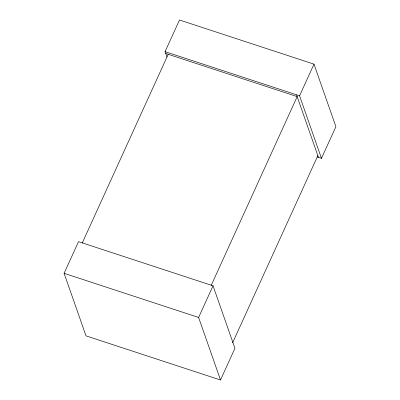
<?xml version="1.0" encoding="UTF-8"?>
<svg xmlns="http://www.w3.org/2000/svg" width="400" height="400" viewBox="0 0 400 400"><rect width="100%" height="100%" fill="white"/><g stroke="black" fill="none" stroke-linecap="round" stroke-linejoin="round"><path stroke-width="0.6" d="M64.1 273.32L78.525 241.655L213.04 285.795L234.94 348.335L220.52 380L86.005 335.86L64.1 273.32L198.615 317.46L220.52 380M166.93 57L165.06 51.665L179.48 20L313.995 64.14L335.9 126.68L321.475 158.345L317.265 156.965M82.19 243.145L168.21 54.29M211.16 285.465L297.18 96.61L165.69 53.465M198.615 317.46L213.04 285.795M321.475 158.345L299.575 95.805L313.995 64.14M232.605 342.785L317.85 155.63M165.06 51.665L299.575 95.805M296.55 94.81L318.45 157.35"/></g></svg>
